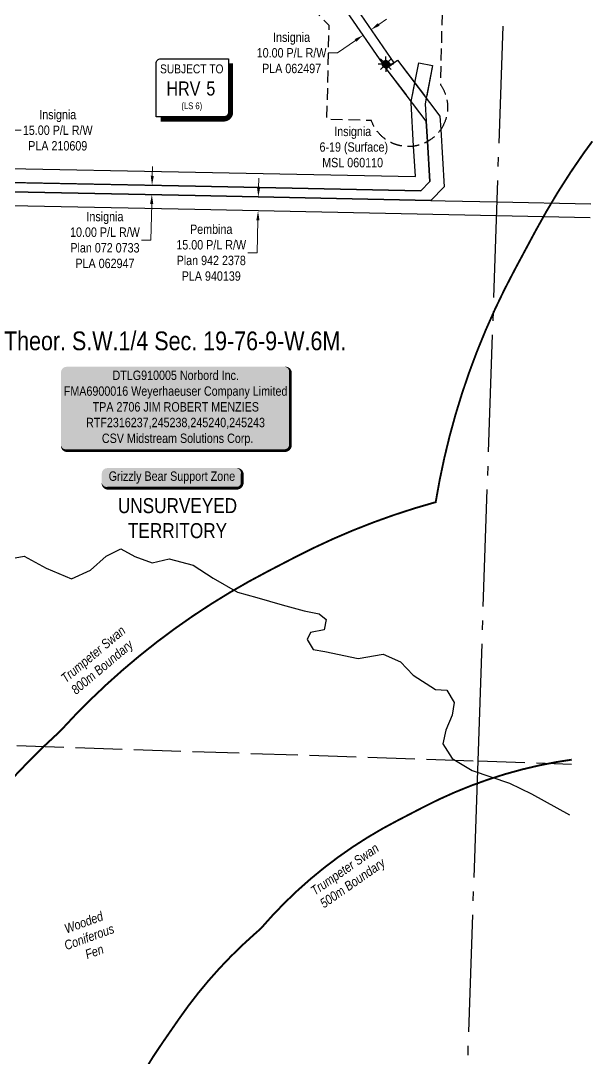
# Model space of a CAD drawing. Extents: x 347027 to 352250, y 6156875 to 6165050.
# Drawn here: x 349304 to 349915, y 6162963 to 6164071 of the extents above; entities that cross this region are included whole.
import ezdxf
from ezdxf.enums import TextEntityAlignment as Align

# ---------------------------------------------------------------- set-up
doc = ezdxf.new("R2010")
doc.units = 0
doc.header["$LTSCALE"] = 5
doc.header["$PDSIZE"] = 20
for name, pattern in [('DASHDOT2', [5, 2.5, -1.25, 0, -1.25]), ('foc-ACCESSROAD', [3.75, 2.5, -1.25]), ('foc-QUARTERLINE', [33, 25, -3, 2, -3]), ('foc-UNSURVEYED', [12.5, 10, -2.5])]:
    doc.linetypes.add(name, pattern=pattern)
doc.layers.get('Defpoints').update_dxf_attribs({"color": 9})
for name, color, linetype in [('AS-SURFACE IMPACT', 7, 'Continuous'), ('AS-WILDLIFE', 131, 'DASHDOT2'), ('AS-WILDLIFE-BLOCK', 131, 'Continuous'), ('C-SYMBOL', 7, 'Continuous'), ('CG-NOTES', 7, 'Continuous'), ('CTW', 7, 'Continuous'), ('F-RW', 190, 'Continuous'), ('F-WS', 190, 'foc-ACCESSROAD'), ('F-WS-S', 190, 'Continuous'), ('L-QSEC', 8, 'foc-QUARTERLINE'), ('L-UNS-T', 3, 'Continuous'), ('L-USEC', 7, 'foc-UNSURVEYED'), ('WETLAND', 143, 'Continuous'), ('WETLAND-T', 146, 'Continuous')]:
    doc.layers.add(name, color=color, linetype=linetype)
doc.layers.add('F-RW-T', color=190, linetype='Continuous', lineweight=9)
doc.layers.add('F-WS-T', color=190, linetype='Continuous', lineweight=9)
doc.styles.add('175L', font='ARIALN.TTF', dxfattribs={"height": 20})
doc.styles.add('240', font='ARIALN.TTF', dxfattribs={"height": 30})
doc.styles.add('80', font='ARIALN.TTF', dxfattribs={"height": 10})
doc.styles.add('80CG', font='ARIALN.TTF', dxfattribs={"height": 10})
doc.styles.add('80L', font='ARIALN.TTF', dxfattribs={"height": 10})
doc.styles.add('HRV', font='ARIALN.TTF', dxfattribs={"height": 3})
doc.dimstyles.new('Compass 5 000', dxfattribs={"dimscale": 5, "dimtxt": 9, "dimasz": 2, "dimexe": 0.2, "dimexo": 0.0625, "dimgap": 0.5, "dimtad": 0, "dimtih": 1, "dimtoh": 1, "dimzin": 0, "dimdsep": 46, "dimtxsty": '80CG', "dimcen": 0.1, "dimse1": 1, "dimse2": 1, "dimclrd": 256, "dimclrt": 256, "dimaunit": 1, "dimadec": 4, "dimazin": 0, "dimtfac": 0.06, "dimtofl": 0, "dimtmove": 0, "dimatfit": 1, "dimfxl": 0.2, "dimtolj": 1, "dimtzin": 0, "dimlwd": -1, "dimarcsym": 0})

# ---------------------------------------------------------------- blocks, each defined once
blk = doc.blocks.new('*U31')
h = blk.add_hatch(color=255)
edge = h.paths.add_edge_path()
edge.add_line((-116.5, -45.5), (116.5, -45.5))
edge.add_arc((116.5, -39.5), 6, 270, 360)
edge.add_line((122.5, -39.5), (122.5, 38))
edge.add_arc((116.5, 38), 6, 0, 90)
edge.add_line((116.5, 44), (-116.5, 44))
edge.add_arc((-116.5, 38), 6, 90, 180)
edge.add_line((-122.5, 38), (-122.5, -39.5))
edge.add_arc((-116.5, -39.5), 6, 180, 270)
at = {"color": 44, "flags": 128}
blk.add_lwpolyline([(-116.5, -45.5, 3, 3, 0), (116.5, -45.5, 3, 3, 0.414214), (122.5, -39.5, 3, 3, 0), (122.5, 38, 3, 0, 0.414214), (116.5, 44, 0, 0, 0), (-116.5, 44, 0, 0, 0.414214), (-122.5, 38, 0, 0, 0), (-122.5, -39.5, 0, 3, 0.414214)], format="xyseb", close=True, dxfattribs=at)
at = {"color": 44, "style": '80'}
blk.add_attdef('ENTER_TEXT_001', (-36, -5), '', height=10, dxfattribs=at)
blk = doc.blocks.new('*U41')
h = blk.add_hatch(color=255)
edge = h.paths.add_edge_path()
edge.add_line((-69, -11.5), (69, -11.5))
edge.add_arc((69, -5.5), 6, 270, 360)
edge.add_line((75, -5.5), (75, 4))
edge.add_arc((69, 4), 6, 0, 90)
edge.add_line((69, 10), (-69, 10))
edge.add_arc((-69, 4), 6, 90, 180)
edge.add_line((-75, 4), (-75, -5.5))
edge.add_arc((-69, -5.5), 6, 180, 270)
at = {"color": 131, "flags": 128}
blk.add_lwpolyline([(-69, -11.5, 3, 3, 0), (69, -11.5, 3, 3, 0.414214), (75, -5.5, 3, 3, 0), (75, 4, 3, 0, 0.414214), (69, 10, 0, 0, 0), (-69, 10, 0, 0, 0.414214), (-75, 4, 0, 0, 0), (-75, -5.5, 0, 3, 0.414214)], format="xyseb", close=True, dxfattribs=at)
at = {"color": 131, "style": '80'}
blk.add_attdef('ENTER_TEXT_001', (-36, -5), '', height=10, dxfattribs=at)
blk = doc.blocks.new('HRV')
blk.add_lwpolyline([(-35.1, 31.6), (37.2, 31.6), (37.2, -25.5, -0.414214), (32.2, -30.5), (-40.1, -30.5), (-40.1, 26.6, -0.414214)], format="xyb", close=True)
at = {"const_width": 5, "flags": 128}
blk.add_lwpolyline([(-35.1, -33), (32.2, -33, 0.414214), (39.7, -25.5), (39.7, 26.6)], format="xyb", dxfattribs=at)
at = {"style": '80L'}
blk.add_text('SUBJECT TO', height=9.5, dxfattribs=at).set_placement((-2, 13.1), align=Align.BOTTOM_CENTER)
blk.add_attdef('(N.W.1/4 00)', text='', height=7.12, dxfattribs=at).set_placement((-2, -24.4), align=Align.BOTTOM_CENTER)
at = {"layer": 'CTW', "color": 3, "style": 'HRV'}
blk.add_text('HRV', height=15, dxfattribs=at).set_placement((-10.9, -0.2), align=Align.MIDDLE_CENTER)
blk.add_attdef('0', text='', height=15, dxfattribs=at).set_placement((18.3, -0.2), align=Align.MIDDLE_CENTER)
blk = doc.blocks.new('*D89')
at = {"layer": 'Defpoints', "color": 0, "transparency": 16777216}
for p in [(349782.6, 6163877.8), (349557.2, 6163867.6), (349782.3, 6163863)]:
    blk.add_point(p, dxfattribs=at)
at = {"layer": 'F-RW-T', "transparency": 16777216}
for p, q in [((349557.7, 6163892.4), (349557.9, 6163902.4)), ((349557, 6163857.6), (349556.3, 6163823)), ((349556.3, 6163823), (349546.3, 6163823))]:
    blk.add_line(p, q, dxfattribs=at)
for points in [[(349556.1, 6163892.5), (349559.4, 6163892.4), (349557.5, 6163882.4)], [(349555.4, 6163857.7), (349558.7, 6163857.6), (349557.2, 6163867.6)]]:
    blk.add_solid(points, dxfattribs=at)
at = {"layer": 'F-RW-T', "transparency": 16777216, "insert": (349507.2, 6163823), "char_height": 10, "attachment_point": 5, "style": '80CG'}
blk.add_mtext('\\A1;Pembina\\P15.00 P/L R/W \\PPlan 942 2378\\PPLA 940139', dxfattribs=at)
blk = doc.blocks.new('*D92')
at = {"layer": 'Defpoints', "color": 0, "transparency": 16777216}
for p in [(349443.8, 6163885), (349555.2, 6163892.7), (349555, 6163882.6)]:
    blk.add_point(p, dxfattribs=at)
at = {"layer": 'F-RW-T', "transparency": 16777216}
for p, q in [((349444.2, 6163905.1), (349444.5, 6163915.1)), ((349443.6, 6163875), (349442.8, 6163836.5)), ((349442.8, 6163836.5), (349432.8, 6163836.5))]:
    blk.add_line(p, q, dxfattribs=at)
for points in [[(349442.6, 6163905.1), (349445.9, 6163905), (349444, 6163895.1)], [(349441.9, 6163875), (349445.3, 6163875), (349443.8, 6163885)]]:
    blk.add_solid(points, dxfattribs=at)
at = {"layer": 'F-RW-T', "transparency": 16777216, "insert": (349393.7, 6163836.5), "char_height": 10, "attachment_point": 5, "style": '80CG'}
blk.add_mtext('\\A1;Insignia\\P10.00 P/L R/W\\PPlan 072 0733 \\PPLA 062947', dxfattribs=at)
blk = doc.blocks.new('*D95')
at = {"layer": 'Defpoints', "color": 0, "transparency": 16777216}
for p in [(349293.4, 6163912.9), (349316.6, 6163912.4), (349316.3, 6163897.4)]:
    blk.add_point(p, dxfattribs=at)
at = {"layer": 'F-RW-T', "transparency": 16777216}
for p, q in [((349293.6, 6163922.9), (349294.2, 6163953.7)), ((349294.2, 6163953.7), (349304.2, 6163953.7)), ((349293, 6163887.9), (349292.8, 6163877.9))]:
    blk.add_line(p, q, dxfattribs=at)
for points in [[(349292, 6163922.9), (349295.3, 6163922.9), (349293.4, 6163912.9)], [(349291.3, 6163887.9), (349294.6, 6163887.9), (349293.2, 6163897.9)]]:
    blk.add_solid(points, dxfattribs=at)
at = {"layer": 'F-RW-T', "transparency": 16777216, "insert": (349343.3, 6163953.7), "char_height": 10, "attachment_point": 5, "style": '80CG'}
blk.add_mtext('\\A1;Insignia\\P15.00 P/L R/W\\PPLA 210609', dxfattribs=at)
blk = doc.blocks.new('GAS')
h = blk.add_hatch(color=255)
h.dxf.hatch_style = 1
edge = h.paths.add_edge_path()
edge.add_arc((0, 0), 0.9, 0, 360)
for p, q in [((-0.81, 0), (-1.62, 0)), ((-0.57, 0.57), (-1.14, 1.14)), ((0, 0.81), (0, 1.62)), ((0.57, 0.57), (1.14, 1.14)), ((1.62, 0), (0.81, 0)), ((-0.57, -0.57), (-1.14, -1.14)), ((0, -0.81), (0, -1.62)), ((1.14, -1.14), (0.57, -0.57))]:
    blk.add_line(p, q)
blk.add_circle((0, 0), 0.8)
blk = doc.blocks.new('*D246')
at = {"layer": 'Defpoints', "color": 0, "transparency": 16777216}
for p in [(349669.6, 6164055.3), (349671.7, 6164052.2), (349679.9, 6164057.9)]:
    blk.add_point(p, dxfattribs=at)
at = {"layer": 'F-RW-T', "transparency": 16777216}
for p, q in [((349686, 6164066.7), (349694.3, 6164072.3)), ((349661.3, 6164049.6), (349642.1, 6164036.3)), ((349642.1, 6164036.3), (349632.1, 6164036.3))]:
    blk.add_line(p, q, dxfattribs=at)
for points in [[(349685.1, 6164068), (349687, 6164065.3), (349677.8, 6164061)], [(349660.4, 6164051), (349662.3, 6164048.3), (349669.6, 6164055.3)]]:
    blk.add_solid(points, dxfattribs=at)
at = {"layer": 'F-RW-T', "transparency": 16777216, "insert": (349593, 6164036.3), "char_height": 10, "attachment_point": 5, "style": '80CG'}
blk.add_mtext('\\A1;Insignia\\P10.00 P/L R/W\\PPLA 062497', dxfattribs=at)

msp = doc.modelspace()

# ---------------------------------------------------------------- linework, layer by layer
at = {"layer": 'AS-WILDLIFE', "const_width": 2, "flags": 128}
for points in [[(349021.65, 6162177.75), (349016.106, 6162231.343), (349014.033, 6162254.653), (349012.645, 6162278.014), (349011.945, 6162301.405), (349011.933, 6162324.807), (349012.609, 6162348.199), (349013.972, 6162371.561), (349016.022, 6162394.872), (349018.756, 6162418.114), (349022.173, 6162441.265), (349026.269, 6162464.306), (349031.04, 6162487.216), (349036.483, 6162509.976), (349035.232, 6162559.327), (349035.272, 6162579.59), (349037.27, 6162640.526), (349038.244, 6162661.689), (349039.778, 6162682.818), (349041.872, 6162703.899), (349044.523, 6162724.917), (349047.73, 6162745.858), (349050.728, 6162763.839), (349054.849, 6162786.533), (349059.623, 6162809.099), (349065.045, 6162831.518), (349071.112, 6162853.771), (349077.817, 6162875.84), (349085.157, 6162897.707), (349093.124, 6162919.352), (349101.712, 6162940.759), (349128.049, 6163003.562), (349137.585, 6163025.385), (349147.767, 6163046.914), (349158.586, 6163068.13), (349170.031, 6163089.015), (349182.093, 6163109.55), (349194.761, 6163129.716), (349208.024, 6163149.496), (349226.234, 6163175.798), (349239.423, 6163194.288), (349253.138, 6163212.392), (349267.367, 6163230.095), (349282.098, 6163247.381), (349297.32, 6163264.238), (349313.019, 6163280.651), (349329.184, 6163296.606), (349345.799, 6163312.09), (349361.873, 6163329.258), (349378.447, 6163345.942), (349395.509, 6163362.128), (349413.043, 6163377.801), (349431.033, 6163392.948), (349449.465, 6163407.556), (349468.32, 6163421.611), (349487.585, 6163435.101), (349507.24, 6163448.014), (349527.269, 6163460.34), (349547.655, 6163472.066), (349568.379, 6163483.184), (349595.351, 6163497.17), (349616.179, 6163507.61), (349637.312, 6163517.417), (349658.731, 6163526.584), (349680.416, 6163535.101), (349702.348, 6163542.96), (349724.507, 6163550.155), (349746.873, 6163556.679), (349751.105, 6163580.221), (349756.042, 6163603.625), (349761.677, 6163626.871), (349768.007, 6163649.938), (349775.026, 6163672.804), (349782.727, 6163695.449), (349791.104, 6163717.854), (349800.148, 6163739.997), (349809.852, 6163761.859), (349820.208, 6163783.421), (349831.205, 6163804.662), (349853.183, 6163845.621), (349865.138, 6163867.1), (349877.746, 6163888.201), (349890.998, 6163908.905), (349904.879, 6163929.192), (349914.13, 6163941.858)], [(349892.223, 6163281.761), (349875.946, 6163279.221), (349857.411, 6163275.6), (349839.029, 6163271.272), (349820.826, 6163266.245), (349802.828, 6163260.526), (349785.062, 6163254.124), (349767.553, 6163247.047), (349750.328, 6163239.306), (349733.411, 6163230.912), (349706.438, 6163216.926), (349689.927, 6163208.027), (349673.773, 6163198.496), (349657.998, 6163188.349), (349642.627, 6163177.6), (349627.683, 6163166.266), (349613.187, 6163154.364), (349599.161, 6163141.91), (349585.627, 6163128.925), (349572.604, 6163115.426), (349560.111, 6163101.435), (349552.881, 6163095.055), (349540.106, 6163083.385), (349527.742, 6163071.28), (349515.805, 6163058.754), (349504.309, 6163045.822), (349493.267, 6163032.5), (349482.693, 6163018.804), (349472.599, 6163004.751), (349454.617, 6162978.777), (349444.982, 6162964.33), (349435.855, 6162949.557), (349427.246, 6162934.476), (349419.166, 6162919.105), (349411.626, 6162903.463), (349404.632, 6162887.568), (349378.657, 6162825.631), (349371.532, 6162807.675), (349365.105, 6162789.457), (349359.387, 6162771.004), (349354.387, 6162752.344), (349350.111, 6162733.505), (349346.566, 6162714.515), (349343.568, 6162696.533), (349341.117, 6162680.166), (349339.209, 6162663.726), (349337.846, 6162647.231), (349337.03, 6162630.701), (349335.033, 6162569.765), (349334.719, 6162551.679), (349335.091, 6162533.594), (349336.146, 6162515.536), (349337.885, 6162497.531), (349340.303, 6162479.604), (349334.476, 6162462.157), (349329.3, 6162444.505), (349324.781, 6162426.674), (349320.926, 6162408.688), (349317.741, 6162390.571), (349315.229, 6162372.348), (349313.395, 6162354.045), (349312.24, 6162335.687), (349311.767, 6162317.298), (349311.975, 6162298.904), (349312.866, 6162280.531), (349314.436, 6162262.203), (349320.43, 6162204.263), (349322.785, 6162185.112), (349325.878, 6162166.066), (349329.703, 6162147.154), (349334.256, 6162128.403), (349339.529, 6162109.842), (349345.514, 6162091.499), (349352.203, 6162073.4), (349359.585, 6162055.572), (349367.65, 6162038.043), (349376.385, 6162020.838), (349385.778, 6162003.983), (349395.814, 6161987.504), (349406.479, 6161971.423), (349417.756, 6161955.767), (349426.747, 6161943.779), (349437.574, 6161929.861), (349448.885, 6161916.335), (349460.666, 6161903.216), (349472.904, 6161890.522), (349485.582, 6161878.267), (349498.685, 6161866.468), (349512.197, 6161855.139), (349526.1, 6161844.294), (349531.991, 6161838.75), (349546.518, 6161825.583), (349561.561, 6161813.01), (349577.096, 6161801.05), (349593.098, 6161789.722), (349609.541, 6161779.045), (349616.653, 6161762.115), (349624.386, 6161745.459), (349632.73, 6161729.1), (349641.673, 6161713.062), (349651.204, 6161697.365), (349661.309, 6161682.032), (349671.974, 6161667.083), (349683.185, 6161652.539), (349694.927, 6161638.42), (349707.182, 6161624.744), (349719.936, 6161611.532), (349730.925, 6161600.543), (349743.763, 6161588.156), (349757.035, 6161576.235), (349770.724, 6161564.795), (349784.812, 6161553.851), (349799.281, 6161543.417), (349814.114, 6161533.505), (349829.291, 6161524.129), (349832.205, 6161522.47)]]:
    msp.add_lwpolyline(points, dxfattribs=at)
at = {"layer": 'F-RW', "flags": 128}
msp.add_lwpolyline([(349702.131, 6164025.677), (349694.148, 6164019.639), (349648.919, 6164085.238), (349648.994, 6164090.333), (349650.105, 6164165.133), (349654.877, 6164490.013), (349655.098, 6164505.025), (349655.541, 6164535.127), (349655.694, 6164542.731), (349655.824, 6164550.726), (349665.859, 6164550.687), (349665.718, 6164542.688), (349665.54, 6164534.965), (349665.098, 6164504.964), (349664.877, 6164489.964), (349660.104, 6164164.915), (349658.991, 6164090.002), (349658.966, 6164088.323), (349702.131, 6164025.677)], close=True, dxfattribs=at)
at = {"layer": 'F-RW'}
msp.add_lwpolyline([(349019.085, 6163893.29), (349007.586, 6163893.517), (349007.929, 6163903.506), (349019.434, 6163903.28), (349039.427, 6163902.886), (349490.245, 6163894.026), (349731.169, 6163889.2), (349740.552, 6163898.977), (349738, 6163941.549), (349736.709, 6163963.364), (349694.148, 6164019.639), (349702.131, 6164025.677), (349706.113, 6164028.689), (349751.411, 6163968.793), (349752.265, 6163954.546), (349755.914, 6163893.329), (349741.86, 6163878.684), (349490.041, 6163884.024), (349043.764, 6163892.803), (349042.532, 6163892.828), (349039.078, 6163892.896), (349023.761, 6163893.198), (349019.085, 6163893.29)], close=True, dxfattribs=at)
for points in [[(349054.947, 6163917.581), (349490.548, 6163909.019), (349724.899, 6163904.326), (349725.186, 6163904.626), (349723.222, 6163936.66), (349720.56, 6163982.932), (349720.834, 6163984.353), (349724.664, 6164004.161), (349728.808, 6164025.598), (349743.531, 6164022.752), (349736.828, 6163988.076), (349735.642, 6163981.941), (349736.724, 6163963.368), (349738.135, 6163941.624), (349740.55, 6163898.977), (349731.169, 6163889.2), (349490.245, 6163894.026), (349054.443, 6163902.591)], [(349911.962, 6163860.365), (349811.972, 6163862.417), (349489.732, 6163869.031), (349043.282, 6163877.815), (349038.555, 6163877.908), (349023.279, 6163878.209), (349018.562, 6163878.302), (349007.072, 6163878.529), (349007.586, 6163893.517), (349019.085, 6163893.29), (349023.761, 6163893.198), (349039.078, 6163892.896), (349042.532, 6163892.828), (349043.764, 6163892.803), (349490.041, 6163884.024), (349741.86, 6163878.684), (349742.395, 6163878.673), (349756.826, 6163878.367), (349812.476, 6163877.187), (349912.463, 6163875.067)]]:
    msp.add_lwpolyline(points, dxfattribs=at)
at = {"layer": 'F-RW', "flags": 128}
for points in [[(349715.541, 6163991.353), (349694.148, 6164019.639), (349702.131, 6164025.677), (349706.113, 6164028.689), (349724.664, 6164004.161), (349734.862, 6163990.675)], [(349722.143, 6163991.121), (349724.664, 6164004.161), (349728.808, 6164025.598), (349743.531, 6164022.752), (349737.314, 6163990.589)]]:
    msp.add_lwpolyline(points, dxfattribs=at)
at = {"layer": 'F-WS', "flags": 128}
msp.add_lwpolyline([(349756.297, 6163961.924), (349756.006, 6163961.252), (349755.705, 6163960.587), (349755.392, 6163959.926), (349755.067, 6163959.272), (349754.731, 6163958.622), (349754.384, 6163957.979), (349754.025, 6163957.342), (349753.655, 6163956.711), (349753.275, 6163956.087), (349752.884, 6163955.47), (349752.584, 6163955.011), (349752.265, 6163954.546), (349751.859, 6163953.957), (349751.431, 6163953.364), (349750.993, 6163952.779), (349750.544, 6163952.202), (349750.085, 6163951.633), (349749.617, 6163951.072), (349749.139, 6163950.519), (349748.651, 6163949.974), (349748.154, 6163949.438), (349747.647, 6163948.911), (349747.132, 6163948.393), (349746.607, 6163947.884), (349746.074, 6163947.383), (349745.532, 6163946.893), (349744.982, 6163946.412), (349744.423, 6163945.941), (349743.857, 6163945.479), (349743.282, 6163945.027), (349742.699, 6163944.585), (349742.109, 6163944.155), (349741.511, 6163943.733), (349740.906, 6163943.322), (349740.448, 6163943.021), (349740.141, 6163942.824), (349739.831, 6163942.63), (349739.52, 6163942.437), (349739.207, 6163942.248), (349738.893, 6163942.062), (349738.577, 6163941.878), (349738.259, 6163941.697), (349738, 6163941.549), (349737.62, 6163941.344), (349737.297, 6163941.171), (349736.974, 6163941.001), (349736.649, 6163940.835), (349736.322, 6163940.671), (349735.994, 6163940.509), (349735.665, 6163940.351), (349735.334, 6163940.196), (349735.002, 6163940.043), (349734.669, 6163939.893), (349734.333, 6163939.746), (349733.997, 6163939.602), (349733.66, 6163939.461), (349733.322, 6163939.323), (349732.982, 6163939.188), (349732.642, 6163939.057), (349732.299, 6163938.927), (349731.956, 6163938.801), (349731.612, 6163938.678), (349731.267, 6163938.558), (349730.92, 6163938.441), (349730.574, 6163938.327), (349730.225, 6163938.216), (349729.876, 6163938.108), (349729.526, 6163938.003), (349729.175, 6163937.901), (349728.823, 6163937.802), (349728.47, 6163937.707), (349728.117, 6163937.614), (349727.762, 6163937.525), (349727.407, 6163937.438), (349727.051, 6163937.354), (349726.695, 6163937.275), (349726.337, 6163937.197), (349725.979, 6163937.122), (349725.621, 6163937.052), (349725.261, 6163936.984), (349724.902, 6163936.919), (349724.542, 6163936.858), (349724.181, 6163936.8), (349723.82, 6163936.745), (349723.458, 6163936.692), (349723.096, 6163936.643), (349722.733, 6163936.597), (349722.37, 6163936.555), (349722.007, 6163936.516), (349721.643, 6163936.48), (349721.279, 6163936.446), (349720.915, 6163936.416), (349720.55, 6163936.39), (349720.185, 6163936.366), (349719.82, 6163936.345), (349719.455, 6163936.328), (349719.09, 6163936.314), (349718.724, 6163936.304), (349718.359, 6163936.296), (349717.994, 6163936.291), (349717.628, 6163936.29), (349717.262, 6163936.292), (349716.897, 6163936.297), (349716.532, 6163936.305), (349716.166, 6163936.316), (349715.801, 6163936.331), (349715.436, 6163936.349), (349715.072, 6163936.37), (349714.706, 6163936.395), (349714.342, 6163936.421), (349713.978, 6163936.452), (349713.614, 6163936.486), (349713.25, 6163936.523), (349712.887, 6163936.563), (349712.524, 6163936.606), (349712.162, 6163936.652), (349711.799, 6163936.702), (349711.437, 6163936.755), (349711.076, 6163936.81), (349710.716, 6163936.869), (349710.356, 6163936.931), (349709.996, 6163936.997), (349709.637, 6163937.065), (349709.278, 6163937.137), (349708.92, 6163937.211), (349708.563, 6163937.289), (349708.207, 6163937.37), (349707.851, 6163937.454), (349707.496, 6163937.541), (349707.142, 6163937.631), (349706.789, 6163937.724), (349706.436, 6163937.821), (349706.085, 6163937.92), (349705.733, 6163938.023), (349705.384, 6163938.129), (349705.034, 6163938.237), (349704.687, 6163938.349), (349704.339, 6163938.463), (349703.993, 6163938.581), (349703.648, 6163938.701), (349703.304, 6163938.825), (349702.962, 6163938.951), (349702.62, 6163939.081), (349702.279, 6163939.214), (349701.94, 6163939.35), (349701.602, 6163939.488), (349701.264, 6163939.63), (349700.929, 6163939.773), (349700.594, 6163939.921), (349700.261, 6163940.072), (349699.929, 6163940.225), (349699.598, 6163940.38), (349699.27, 6163940.54), (349698.942, 6163940.701), (349698.615, 6163940.866), (349698.291, 6163941.033), (349697.967, 6163941.203), (349697.645, 6163941.377), (349697.325, 6163941.552), (349697.006, 6163941.731), (349696.688, 6163941.913), (349696.372, 6163942.098), (349696.059, 6163942.284), (349695.746, 6163942.474), (349695.435, 6163942.666), (349695.126, 6163942.861), (349694.819, 6163943.058), (349694.513, 6163943.259), (349694.21, 6163943.462), (349693.907, 6163943.668), (349693.607, 6163943.877), (349693.309, 6163944.088), (349693.012, 6163944.301), (349692.718, 6163944.518), (349692.424, 6163944.736), (349692.134, 6163944.957), (349691.701, 6163945.295), (349691.131, 6163945.752), (349690.569, 6163946.22), (349690.015, 6163946.697), (349689.47, 6163947.184), (349688.933, 6163947.68), (349688.405, 6163948.185), (349687.886, 6163948.7), (349687.376, 6163949.224), (349686.875, 6163949.756), (349686.383, 6163950.297), (349685.902, 6163950.846), (349685.429, 6163951.404), (349684.966, 6163951.97), (349684.514, 6163952.544), (349684.071, 6163953.126), (349683.639, 6163953.715), (349683.217, 6163954.313), (349682.805, 6163954.917), (349682.404, 6163955.529), (349682.014, 6163956.146), (349681.634, 6163956.77), (349681.265, 6163957.402), (349680.909, 6163958.04), (349680.562, 6163958.683), (349680.227, 6163959.333), (349679.904, 6163959.988), (349679.591, 6163960.649), (349679.291, 6163961.317), (349679.002, 6163961.987), (349678.725, 6163962.664), (349678.46, 6163963.346), (349678.206, 6163964.031), (349630.744, 6163965.355), (349633.148, 6164065.517), (349613.555, 6164086.083), (349613.687, 6164091.504), (349615.493, 6164165.896), (349650.117, 6164165.134), (349654.846, 6164165.03), (349660.115, 6164164.914), (349674.837, 6164164.59), (349735.629, 6164163.25), (349755.754, 6164162.808), (349753.918, 6164086.856), (349751.878, 6164002.459), (349752.192, 6164002.01), (349752.601, 6164001.404), (349753, 6164000.792), (349753.388, 6164000.172), (349753.765, 6163999.546), (349754.131, 6163998.913), (349754.487, 6163998.274), (349754.831, 6163997.629), (349755.163, 6163996.978), (349755.485, 6163996.322), (349755.794, 6163995.659), (349756.092, 6163994.992), (349756.379, 6163994.32), (349756.654, 6163993.642), (349756.917, 6163992.96), (349757.168, 6163992.274), (349757.407, 6163991.583), (349757.634, 6163990.888), (349757.849, 6163990.189), (349758.051, 6163989.487), (349758.241, 6163988.781), (349758.419, 6163988.072), (349758.585, 6163987.36), (349758.738, 6163986.645), (349758.879, 6163985.928), (349759.006, 6163985.208), (349759.122, 6163984.486), (349759.225, 6163983.762), (349759.325, 6163982.946), (349759.427, 6163981.946), (349759.485, 6163981.218), (349759.531, 6163980.488), (349759.567, 6163979.666), (349759.591, 6163978.662), (349759.588, 6163977.657), (349759.57, 6163976.835), (349759.54, 6163976.104), (349759.497, 6163975.374), (349759.44, 6163974.645), (349759.372, 6163973.917), (349759.29, 6163973.191), (349759.196, 6163972.466), (349759.09, 6163971.743), (349758.97, 6163971.022), (349758.839, 6163970.302), (349758.695, 6163969.587), (349758.538, 6163968.873), (349758.368, 6163968.161), (349758.186, 6163967.453), (349757.993, 6163966.748), (349757.787, 6163966.047), (349757.569, 6163965.349), (349757.338, 6163964.656), (349757.095, 6163963.967), (349756.841, 6163963.281), (349756.575, 6163962.6), (349756.297, 6163961.924)], close=True, dxfattribs=at)
at = {"layer": 'L-QSEC'}
for p, q in [((349792.112, 6163280.427), (349847.002, 6164888.937)), ((349737.216, 6161671.931), (349792.112, 6163280.427))]:
    msp.add_line(p, q, dxfattribs=at)
at = {"layer": 'L-USEC'}
for p, q in [((348987.468, 6163307.102), (349792.112, 6163280.427)), ((349792.112, 6163280.427), (349892.064, 6163277.111))]:
    msp.add_line(p, q, dxfattribs=at)
at = {"layer": 'WETLAND'}
msp.add_lwpolyline([(349284.277, 6163494.639), (349307.313, 6163498.961), (349330.841, 6163486.23), (349357.988, 6163474.823), (349378.448, 6163483.946), (349395.078, 6163499.054), (349410.702, 6163506.819), (349425.563, 6163498.714), (349444.044, 6163491.933), (349462.208, 6163496.114), (349487.997, 6163489.544), (349509.124, 6163475.525), (349535.159, 6163460.429), (349556.04, 6163454.936), (349583.082, 6163447.183), (349606.434, 6163440.543), (349622.374, 6163437.345), (349629.857, 6163431.466), (349627.737, 6163420.434), (349613.192, 6163417.576), (349609.749, 6163410.163), (349616.155, 6163399.377), (349628.405, 6163397.292), (349663.973, 6163389.785), (349690.663, 6163394.212), (349709.179, 6163386.213), (349722.998, 6163371.983), (349746.597, 6163356.817), (349758.812, 6163355.95), (349766.506, 6163342.763), (349764.456, 6163329.295), (349757.605, 6163313.25), (349754.373, 6163298.529), (349764.573, 6163282.976), (349785.665, 6163270.175), (349825.672, 6163256.701), (349849.165, 6163245.188), (349889.595, 6163222.675)], dxfattribs=at)

# ---------------------------------------------------------------- block references
at = {"layer": 'AS-SURFACE IMPACT'}
ref = msp.add_blockref('*U31', (349469.222, 6163657.186), dxfattribs=at)
ref.add_attrib('ENTER_TEXT_001', 'DTLG910005 Norbord Inc.', (349401.783, 6163687.106), dxfattribs={"layer": '0', "color": 44, "height": 10, "style": '80'})
ref.add_attrib('ENTER_TEXT_002', 'FMA6900016 Weyerhaeuser Company Limited', (349349.768, 6163670.262), dxfattribs={"layer": '0', "color": 44, "height": 10, "style": '80'})
ref.add_attrib('ENTER_TEXT_003', 'TPA 2706 JIM ROBERT MENZIES', (349380.573, 6163653.418), dxfattribs={"layer": '0', "color": 44, "height": 10, "style": '80'})
ref.add_attrib('ENTER_TEXT_004', 'RTF2316237,245238,245240,245243', (349373.506, 6163636.71), dxfattribs={"layer": '0', "color": 44, "height": 10, "style": '80'})
ref.add_attrib('ENTER_TEXT_005', ' CSV Midstream Solutions Corp.', (349387.264, 6163619.866), dxfattribs={"layer": '0', "color": 44, "height": 10, "style": '80'})
at = {"layer": 'AS-WILDLIFE-BLOCK'}
ref = msp.add_blockref('*U41', (349465.298, 6163583.041), dxfattribs=at)
ref.add_attrib('ENTER_TEXT_001', 'Grizzly Bear Support Zone', (349397.733, 6163579.422), dxfattribs={"layer": '0', "color": 131, "height": 10, "style": '80'})
at = {"layer": 'CG-NOTES', "xscale": 0.999755, "yscale": 0.999755, "zscale": 0.999755}
msp.add_blockref('HRV', (349488.429, 6163998.483), dxfattribs=at).add_auto_attribs({'(N.W.1/4 00)': '(LS 6)', '0': '5'})
at = {"layer": 'F-WS-S', "xscale": 5.000000000000068, "yscale": 5.000000000000068, "zscale": 5.000000000000068}
msp.add_blockref('GAS', (349693.6, 6164024.25), dxfattribs=at)

# ---------------------------------------------------------------- texts
at = {"layer": 'AS-WILDLIFE', "char_height": 9.99755, "attachment_point": 5, "style": '240'}
for s, insert, rotation in [('{\\fArial Narrow|b0|i1|c0|p34; Trumpeter Swan\\P800m Boundary}', (349386.214, 6163385.8), 40.095713), ('{\\fArial Narrow|b0|i1|c0|p34; Trumpeter Swan\\P500m Boundary}', (349654.047, 6163155.754), 34.964263)]:
    msp.add_mtext_dynamic_manual_height_columns(s, width=87.69993, gutter_width=45.011, heights=[0], dxfattribs=dict(at, insert=insert, rotation=rotation))
at = {"layer": 'C-SYMBOL', "color": 3, "style": '175L'}
msp.add_text('Theor. S.W.1/4 Sec. 19-76-9-W.6M.', height=20, dxfattribs=at).set_placement((349468.645, 6163712.855), align=Align.BOTTOM_CENTER)
at = {"layer": 'F-WS-T', "insert": (349614.103, 6163957.487), "char_height": 9.99755, "attachment_point": 1, "style": '80L'}
msp.add_mtext_dynamic_manual_height_columns('\\pi24.44;Insignia \\P\\pi5.536; 6-19 (Surface)\\P\\pi11.616;MSL 060110', width=86.76292, gutter_width=50.025, heights=[0], dxfattribs=at)
at = {"layer": 'L-UNS-T', "color": 3, "insert": (349471.183, 6163539.483), "char_height": 15.99608, "attachment_point": 5, "style": '80L'}
msp.add_mtext_dynamic_manual_height_columns('UNSURVEYED TERRITORY', width=126.44473, gutter_width=47.512, heights=[0], dxfattribs=at)
at = {"layer": 'WETLAND-T', "insert": (349342.82, 6163103.121), "char_height": 10, "attachment_point": 1, "rotation": 20, "style": '80L'}
msp.add_mtext_dynamic_manual_height_columns('\\pi6.844;{\\fArial Narrow|b0|i1|c0|p34;Wooded \\P\\pi0.57521;Coniferous \\P\\pi18.287;Fen}', width=55.48194, gutter_width=50.012, heights=[0], dxfattribs=at)

# ---------------------------------------------------------------- dimensions: what is measured, and where the dimension line sits
at = {"layer": 'F-RW-T'}
for base, p1, p2, angle, text, picture, middle in [((349669.554, 6164055.309), (349679.912, 6164057.925), (349671.669, 6164052.242), 214.585916, 'Insignia\\P10.00 P/L R/W\\PPLA 062497', '*D246', (349592.965, 6164036.345)), ((349293.448, 6163912.893), (349316.303, 6163897.444), (349316.598, 6163912.438), 88.873917, 'Insignia\\P15.00 P/L R/W\\PPLA 210609', '*D95', (349343.336, 6163953.68)), ((349443.82, 6163885.004), (349555.192, 6163892.725), (349554.978, 6163882.647), 268.785147, 'Insignia\\P10.00 P/L R/W\\PPlan 072 0733 \\PPLA 062947', '*D92', (349393.705, 6163836.485)), ((349557.226, 6163867.646), (349782.638, 6163877.82), (349782.334, 6163863.026), 268.824185, 'Pembina\\P15.00 P/L R/W \\PPlan 942 2378\\PPLA 940139', '*D89', (349507.223, 6163822.963))]:
    dim = msp.add_linear_dim(base=base, p1=p1, p2=p2, angle=angle, text=text, dimstyle='Compass 5 000', dxfattribs=at)
    dim.commit()
    dim.dimension.update_dxf_attribs({"geometry": picture, "text_midpoint": middle, "dimtype": 161})

doc.saveas('drawing.dxf')
